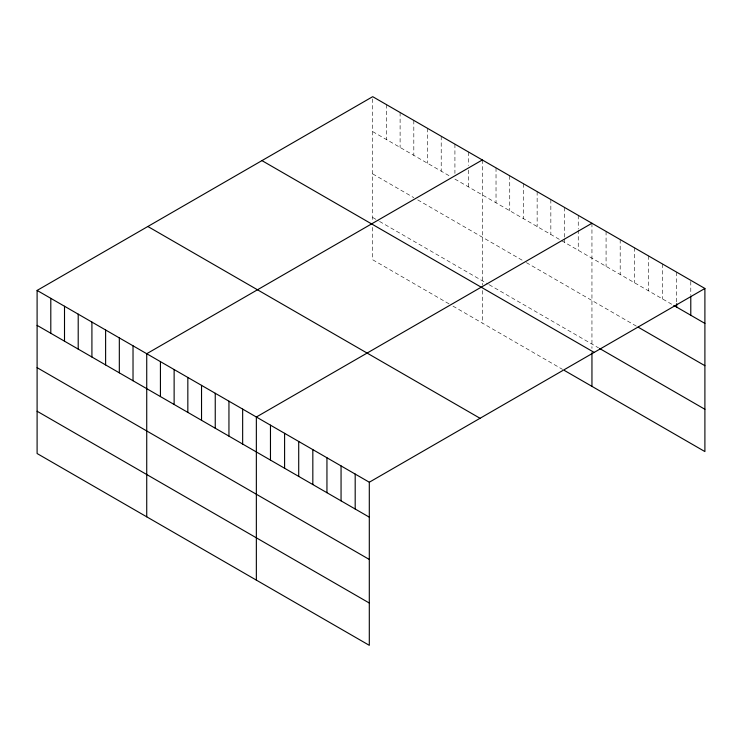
<?xml version="1.0" encoding="UTF-8"?>
<svg xmlns="http://www.w3.org/2000/svg" width="742" height="742" viewBox="0 0 742 742"><rect width="100%" height="100%" fill="white"/><g stroke="black" fill="none" stroke-linecap="round" stroke-linejoin="round"><path stroke-width="0.56" stroke-dasharray="3.71 2.78" d="M372.697 131.612L450.023 176.253M454.92 179.082L672.901 304.925M372.697 173.906L413.813 197.641M417.727 199.904L523.435 260.934M526.375 262.631L637.128 326.573M372.697 217.48L378.568 220.875M379.552 221.441L488.199 284.167M489.173 284.733L598.544 347.868M449.049 303.858L372.697 259.774L372.697 226.152M452.963 306.112L562.584 369.405M690.783 281.441L690.783 294.964M676.667 272.166L676.667 302.597M662.541 264.013L662.541 298.952M648.425 255.86L648.425 290.799M634.308 247.707L634.308 282.646M620.191 239.564L620.191 274.494M606.075 231.411L606.075 266.35M591.949 223.259L591.949 348.406M578.25 215.347L578.25 228.87M578.25 230.001L578.25 250.286M564.541 207.435L564.541 237.867M564.541 238.989L564.541 242.374M550.842 199.524L550.842 234.463M537.143 191.612L537.143 226.551M523.435 183.701L523.435 218.64M509.735 175.789L509.735 210.728M496.027 167.877L496.027 202.816M482.328 159.966L482.328 285.113M482.328 290.53L482.328 323.067M468.619 152.054L468.619 165.577M468.619 170.085L468.619 186.993M454.92 144.143L454.92 173.442M441.212 136.231L441.212 171.17M427.513 128.32L427.513 163.259M413.813 120.408L413.813 155.347M400.105 112.496L400.105 147.435M386.406 104.585L386.406 139.524M372.697 98.927L372.697 221.821"/><path stroke-width="1.11" d="M37.1 290.428L369.303 482.226L369.303 645.327L37.1 453.529L37.1 290.428L372.697 96.673L704.9 288.471L704.9 451.572L564.541 370.536M482.328 159.966L146.73 353.721L146.73 516.822M591.949 223.259L256.352 417.013L256.352 580.114M369.303 482.226L704.9 288.471M673.838 305.472L704.9 323.401M638.074 327.12L704.9 365.695M599.48 348.415L704.9 409.278M261.954 160.615L594.157 352.404M147.844 226.486L480.046 418.284M37.1 325.367L369.303 517.165M37.1 367.661L369.303 559.459M37.1 411.235L369.303 603.033M690.783 296.095L690.783 315.257M676.667 303.719L676.667 307.105M591.949 352.738L591.949 386.359M355.186 474.073L355.186 509.012M341.06 465.92L341.06 500.859M326.944 457.768L326.944 492.707M312.827 449.615L312.827 484.554M298.711 441.471L298.711 476.401M284.594 433.319L284.594 468.258M270.468 425.166L270.468 460.105M242.653 409.102L242.653 444.041M228.944 401.19L228.944 436.129M215.245 393.279L215.245 428.217M201.536 385.367L201.536 420.306M187.837 377.455L187.837 412.394M174.129 369.544L174.129 404.483M160.43 361.632L160.43 396.571M133.022 345.809L133.022 380.748M119.323 337.898L119.323 372.836M105.614 329.986L105.614 364.925M91.915 322.074L91.915 357.013M78.207 314.163L78.207 349.102M64.508 306.251L64.508 341.19M50.799 298.34L50.799 333.279"/></g></svg>
